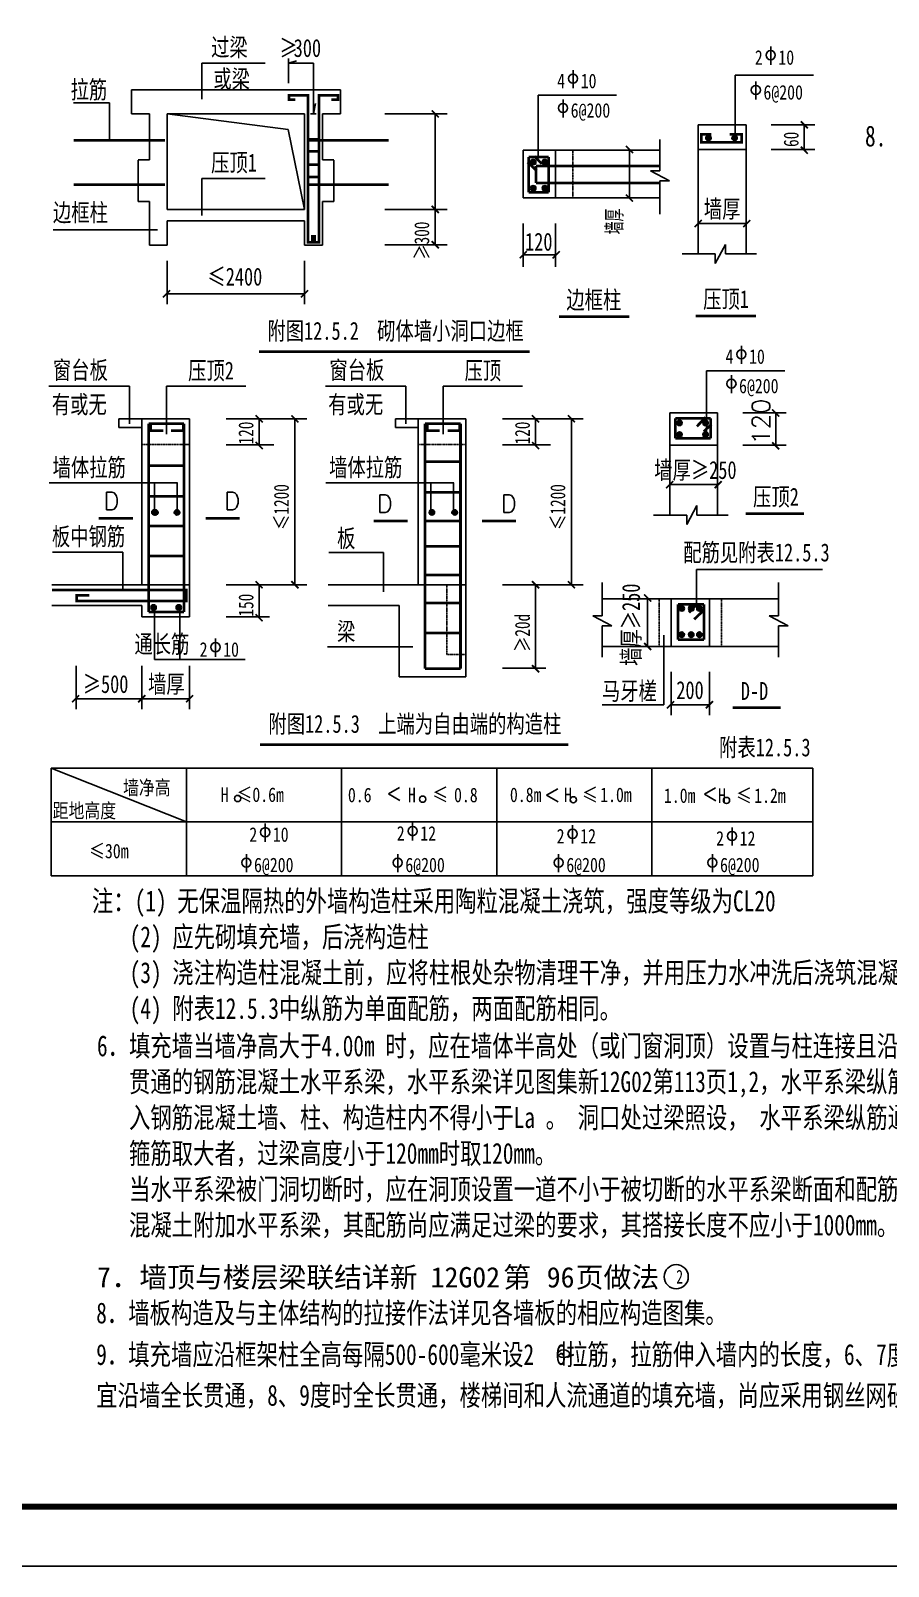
# Model space of a CAD drawing. Header units: millimetres. Extents: x 539196 to 807275, y 431843 to 1156631.
# Drawn here: x 572462 to 592781, y 1037831 to 1074202 of the extents above; entities that cross this region are included whole.
import ezdxf
from ezdxf.enums import TextEntityAlignment as Align

# ---------------------------------------------------------------- set-up
doc = ezdxf.new("R2010")
doc.units = ezdxf.units.MM
doc.header["$MEASUREMENT"] = 0
doc.linetypes.add('DASHED2', pattern=[0.375, 0.25, -0.125])
doc.layers.add('PUB_TITLE', color=4, linetype='Continuous')
doc.styles.add('-宋体', font='', dxfattribs={"width": 0.8})
doc.styles.add('_TCH_DIM', font='SIMPLEX', dxfattribs={"bigfont": 'GBCBIG'})
doc.styles.add('宋体', font='')
doc.styles.get('-宋体').set_extended_font_data('SimSun')
doc.styles.get('宋体').set_extended_font_data('宋体')

msp = doc.modelspace()

# ---------------------------------------------------------------- hatches: boundary and pattern name
h = msp.add_hatch()
h.set_pattern_fill('ANSI31', color=256, scale=113.142829, angle=90, style=0)
h.set_pattern_definition([(135, (605996.145, 632912.983), (-10.00050766, -10.00050766), [])])
edge = h.paths.add_edge_path()
edge.add_arc((588519.9, 1071660.5), 64.4, 0, 360)
h = msp.add_hatch()
h.set_pattern_fill('ANSI31', color=256, scale=113.142829, angle=90, style=0)
h.set_pattern_definition([(135, (606615.15, 632912.983), (-10.00050766, -10.00050766), [])])
edge = h.paths.add_edge_path()
edge.add_arc((589138.9, 1071660.5), 64.4, 0, 360)
h = msp.add_hatch()
h.set_pattern_fill('ANSI31', color=256, scale=113.142829, angle=180, style=0)
h.set_pattern_definition([(225, (1023116.088, 1088566.678), (10.00050766, -10.00050766), [])])
edge = h.paths.add_edge_path()
edge.add_arc((584368.6, 1071090.4), 64.4, 0, 360)
h = msp.add_hatch()
h.set_pattern_fill('ANSI31', color=256, scale=113.142829, angle=180, style=0)
h.set_pattern_definition([(225, (1023392.562, 1088566.678), (10.00050766, -10.00050766), [])])
edge = h.paths.add_edge_path()
edge.add_arc((584645.1, 1071090.4), 64.4, 0, 360)
h = msp.add_hatch()
h.set_pattern_fill('ANSI31', color=256, scale=113.142829, angle=180, style=0)
h.set_pattern_definition([(225, (1023116.088, 1087947.673), (10.00050766, -10.00050766), [])])
edge = h.paths.add_edge_path()
edge.add_arc((584368.6, 1070471.4), 64.4, 0, 360)
h = msp.add_hatch()
h.set_pattern_fill('ANSI31', color=256, scale=113.142829, angle=180, style=0)
h.set_pattern_definition([(225, (1023392.562, 1087947.673), (10.00050766, -10.00050766), [])])
edge = h.paths.add_edge_path()
edge.add_arc((584645.1, 1070471.4), 64.4, 0, 360)
h = msp.add_hatch()
h.set_pattern_fill('ANSI31', color=256, scale=113.142829, angle=90, style=0)
h.set_pattern_definition([(135, (605308.606, 626164.596), (-10.00050766, -10.00050766), [])])
edge = h.paths.add_edge_path()
edge.add_arc((587832.4, 1064912.1), 64.4, 0, 360)
h = msp.add_hatch()
h.set_pattern_fill('ANSI31', color=256, scale=113.142829, angle=90, style=0)
h.set_pattern_definition([(135, (605927.611, 626164.596), (-10.00050766, -10.00050766), [])])
edge = h.paths.add_edge_path()
edge.add_arc((588451.4, 1064912.1), 64.4, 0, 360)
h = msp.add_hatch()
h.set_pattern_fill('ANSI31', color=256, scale=113.142829, angle=90, style=0)
h.set_pattern_definition([(135, (605308.606, 625888.123), (-10.00050766, -10.00050766), [])])
edge = h.paths.add_edge_path()
edge.add_arc((587832.4, 1064635.6), 64.4, 0, 360)
h = msp.add_hatch()
h.set_pattern_fill('ANSI31', color=256, scale=113.142829, angle=90, style=0)
h.set_pattern_definition([(135, (605927.611, 625888.123), (-10.00050766, -10.00050766), [])])
edge = h.paths.add_edge_path()
edge.add_arc((588451.4, 1064635.6), 64.4, 0, 360)
h = msp.add_hatch()
h.set_pattern_fill('ANSI31', color=256, scale=113.142829, style=0)
h.set_pattern_definition([(45, (136646.309, 1045317.213), (-10.00050766, 10.00050766), [])])
edge = h.paths.add_edge_path()
edge.add_arc((575393.8, 1062793.5), 64.4, 0, 360)
h = msp.add_hatch()
h.set_pattern_fill('ANSI31', color=256, scale=113.142829, style=0)
h.set_pattern_definition([(45, (136668.966, 1045317.213), (-10.00050766, 10.00050766), [])])
edge = h.paths.add_edge_path()
edge.add_arc((575416.4, 1062793.5), 64.4, 0, 360)
h = msp.add_hatch()
h.set_pattern_fill('ANSI31', color=256, scale=113.142829, style=0)
h.set_pattern_definition([(45, (137180.748, 1045317.213), (-10.00050766, 10.00050766), [])])
edge = h.paths.add_edge_path()
edge.add_arc((575928.2, 1062793.5), 64.4, 0, 360)
h = msp.add_hatch()
h.set_pattern_fill('ANSI31', color=256, scale=113.142829, style=0)
h.set_pattern_definition([(45, (143218.796, 1045317.213), (-10.00050766, 10.00050766), [])])
edge = h.paths.add_edge_path()
edge.add_arc((581966.3, 1062793.5), 64.4, 0, 360)
h = msp.add_hatch()
h.set_pattern_fill('ANSI31', color=256, scale=113.142829, style=0)
h.set_pattern_definition([(45, (143759.466, 1045317.213), (-10.00050766, 10.00050766), [])])
edge = h.paths.add_edge_path()
edge.add_arc((582506.9, 1062793.5), 64.4, 0, 360)
h = msp.add_hatch()
h.set_pattern_fill('ANSI31', color=256, scale=113.142829, style=0)
h.set_pattern_definition([(45, (136625.633, 1043064.787), (-10.00050766, 10.00050766), [])])
edge = h.paths.add_edge_path()
edge.add_arc((575373.1, 1060541), 64.4, 0, 360)
h = msp.add_hatch()
h.set_pattern_fill('ANSI31', color=256, scale=113.142829, style=0)
h.set_pattern_definition([(45, (137224.08, 1043064.787), (-10.00050766, 10.00050766), [])])
edge = h.paths.add_edge_path()
edge.add_arc((575971.5, 1060541), 64.4, 0, 360)
h = msp.add_hatch()
h.set_pattern_fill('ANSI31', color=256, scale=113.142829, style=0)
h.set_pattern_definition([(45, (149139.228, 1043041.085), (-10.00050766, 10.00050766), [])])
edge = h.paths.add_edge_path()
edge.add_arc((587886.7, 1060517.3), 64.4, 0, 360)
h = msp.add_hatch()
h.set_pattern_fill('ANSI31', color=256, scale=113.142829, style=0)
h.set_pattern_definition([(45, (149363.081, 1043041.085), (-10.00050766, 10.00050766), [])])
edge = h.paths.add_edge_path()
edge.add_arc((588110.5, 1060517.3), 64.4, 0, 360)
h = msp.add_hatch()
h.set_pattern_fill('ANSI31', color=256, scale=113.142829, style=0)
h.set_pattern_definition([(45, (149557.777, 1043041.085), (-10.00050766, 10.00050766), [])])
edge = h.paths.add_edge_path()
edge.add_arc((588305.2, 1060517.3), 64.4, 0, 360)
h = msp.add_hatch()
h.set_pattern_fill('ANSI31', color=256, scale=113.142829, style=0)
h.set_pattern_definition([(45, (149139.228, 1042422.08), (-10.00050766, 10.00050766), [])])
edge = h.paths.add_edge_path()
edge.add_arc((587886.7, 1059898.3), 64.4, 0, 360)
h = msp.add_hatch()
h.set_pattern_fill('ANSI31', color=256, scale=113.142829, style=0)
h.set_pattern_definition([(45, (149363.081, 1042422.08), (-10.00050766, 10.00050766), [])])
edge = h.paths.add_edge_path()
edge.add_arc((588110.5, 1059898.3), 64.4, 0, 360)
h = msp.add_hatch()
h.set_pattern_fill('ANSI31', color=256, scale=113.142829, style=0)
h.set_pattern_definition([(45, (149557.777, 1042422.08), (-10.00050766, 10.00050766), [])])
edge = h.paths.add_edge_path()
edge.add_arc((588305.2, 1059898.3), 64.4, 0, 360)

# ---------------------------------------------------------------- linework, layer by layer
for p, q in [((589994.9, 1073826.8), (589994.9, 1073396.8)), ((576517.2, 1073436), (578013.5, 1073436)), ((576517.2, 1072584.6), (576517.2, 1073436)), ((579161.7, 1073434.6), (578553.8, 1073434.6)), ((578568.3, 1072962.3), (578568.3, 1073543.1)), ((578568.3, 1073434.6), (578756.4, 1073485.3)), ((579161.7, 1072224.4), (579161.7, 1073434.6)), ((585311.9, 1073270.2), (585311.9, 1072840.3)), ((589153.8, 1073150.8), (591009.4, 1073150.8)), ((589153.8, 1071718.2), (589153.8, 1073150.8)), ((589641.9, 1073001.2), (589641.9, 1072571.2)), ((574848.8, 1072798.3), (579799.5, 1072798.3)), ((574848.8, 1072798.3), (574848.8, 1072232.6)), ((579799.5, 1072798.3), (579799.5, 1072232.6)), ((584487.9, 1072675.4), (586343.5, 1072675.4)), ((584487.9, 1071188.6), (584487.9, 1072675.4)), ((574325.9, 1072496.9), (573473.3, 1072496.9)), ((574325.9, 1071600.9), (574325.9, 1072496.9)), ((574848.8, 1072232.6), (575273, 1072232.6)), ((575273, 1072232.6), (575273, 1071143.4)), ((575697.3, 1072232.6), (578564.9, 1071860)), ((575697.3, 1072232.6), (578950.9, 1072232.6)), ((575697.3, 1072232.6), (575697.3, 1069969.7)), ((578950.9, 1072232.6), (578950.9, 1069969.7)), ((579089.3, 1072231.6), (579226.8, 1072231.6)), ((579161.7, 1072231.6), (579212.4, 1072477.6)), ((579375.2, 1072232.6), (579799.5, 1072232.6)), ((579375.2, 1072232.6), (579375.2, 1071143.4)), ((582326, 1072232.6), (580851.8, 1072232.6)), ((582046.9, 1072232.6), (582046.9, 1069132.7)), ((585075.4, 1072573.6), (585075.4, 1072143.7)), ((578564.9, 1071860), (578950.9, 1069969.7)), ((588278.9, 1071973.3), (588278.9, 1068914.9)), ((589410.3, 1071973.3), (588278.9, 1071973.3)), ((589410.3, 1071973.3), (589410.3, 1068914.9)), ((591037.2, 1071973.3), (590008.1, 1071973.3)), ((590790.3, 1071973.3), (590790.3, 1071372.8)), ((587369.1, 1070885), (587369.1, 1071623.1)), ((575004.8, 1071143.4), (575273, 1071143.4)), ((575004.8, 1070153.4), (575004.8, 1071133.4)), ((579643.4, 1071143.4), (579375.2, 1071143.4)), ((579643.4, 1070153.4), (579643.4, 1071133.4)), ((584131.4, 1071372), (587369.1, 1071372)), ((584131.4, 1071372), (584131.4, 1070240.6)), ((584894.2, 1071372), (584894.2, 1070240.6)), ((586648.3, 1071387.9), (586648.3, 1070239.6)), ((589410.3, 1071389.7), (588278.9, 1071389.7)), ((591037.2, 1071389.7), (590008.1, 1071389.7)), ((587143.9, 1070885), (587369.1, 1070885)), ((587594.2, 1070642.7), (587143.9, 1070885)), ((576517.2, 1070704.7), (578013.5, 1070704.7)), ((576517.2, 1069826.5), (576517.2, 1070704.7)), ((587369.1, 1070642.7), (587594.2, 1070642.7)), ((587369.1, 1069856.4), (587369.1, 1070642.7)), ((575004.8, 1070153.4), (575273, 1070153.4)), ((575273, 1070153.4), (575273, 1069121.2)), ((579375.2, 1070153.4), (579375.2, 1069121.2)), ((579643.4, 1070153.4), (579375.2, 1070153.4)), ((584131.4, 1070240.6), (587369.1, 1070240.6)), ((575697.3, 1069969.7), (578950.9, 1069969.7)), ((575697.3, 1069695.3), (575697.3, 1069121.2)), ((575697.3, 1069695.3), (578950.9, 1069695.3)), ((578950.9, 1069695.3), (578950.9, 1069121.2)), ((582326, 1069969.7), (580851.8, 1069969.7)), ((575465.8, 1069489), (572993.1, 1069489)), ((584131.4, 1069637.3), (584131.4, 1068608.2)), ((584894.2, 1069637.3), (584894.2, 1068608.2)), ((589426.2, 1069635.7), (588277.9, 1069635.7)), ((575273, 1069121.2), (575697.3, 1069121.2)), ((578950.9, 1069121.2), (579375.2, 1069121.2)), ((582326, 1069132.7), (580851.8, 1069132.7)), ((588681, 1068689.7), (588923.3, 1069140)), ((588923.3, 1069140), (588923.3, 1068914.9)), ((575697.3, 1067722.7), (575697.3, 1068751.8)), ((578950.9, 1067722.7), (578950.9, 1068751.8)), ((584131.4, 1068896.1), (584911.2, 1068896.1)), ((587894.7, 1068914.9), (588681, 1068914.9)), ((588681, 1068914.9), (588681, 1068689.7)), ((588923.3, 1068914.9), (589661.4, 1068914.9)), ((578950.9, 1067969.5), (575680.4, 1067969.5)), ((589300.4, 1066742.3), (589300.4, 1066312.3)), ((588476.5, 1066147.5), (590332, 1066147.5)), ((588476.5, 1064660.7), (588476.5, 1066147.5)), ((589063.9, 1066045.7), (589063.9, 1065615.7)), ((574801.8, 1065783.7), (572895.1, 1065783.7)), ((574801.8, 1064888.5), (574801.8, 1065783.7)), ((575682.9, 1065783.7), (577560.7, 1065783.7)), ((575682.9, 1064643), (575682.9, 1065783.7)), ((581351.6, 1065783.7), (579444.9, 1065783.7)), ((581351.6, 1064888.5), (581351.6, 1065783.7)), ((582232.7, 1065783.7), (584110.5, 1065783.7)), ((582232.7, 1064643), (582232.7, 1065783.7)), ((575093.7, 1065009.4), (574552, 1065009.4)), ((574552, 1065009.4), (574552, 1064805.3)), ((575093.7, 1061079.3), (575093.7, 1065009.4)), ((575093.7, 1065009.4), (576225.2, 1065009.4)), ((576225.2, 1060316.4), (576225.2, 1065009.4)), ((579001.8, 1065009.4), (577091.8, 1065009.4)), ((577874.1, 1065009.4), (577874.1, 1064376.4)), ((578722.6, 1065009.4), (578722.6, 1061079.3)), ((581101.8, 1065009.4), (581101.8, 1064805.3)), ((581643.6, 1065009.4), (581101.8, 1065009.4)), ((581643.6, 1061079.3), (581643.6, 1065009.4)), ((581643.6, 1065009.4), (582775, 1065009.4)), ((582775, 1058898.7), (582775, 1065009.4)), ((585551.6, 1065009.4), (583641.6, 1065009.4)), ((584423.9, 1065009.4), (584423.9, 1064376.4)), ((585272.5, 1065009.4), (585272.5, 1061079.3)), ((587601.5, 1065149.3), (587601.5, 1062729.4)), ((588733, 1065149.3), (587601.5, 1065149.3)), ((588733, 1065149.3), (588733, 1062729.4)), ((590359.8, 1065149.3), (589330.7, 1065149.3)), ((590113, 1065149.3), (590113, 1064369.5)), ((574552, 1064805.3), (575093.7, 1064805.3)), ((581101.8, 1064805.3), (581643.6, 1064805.3)), ((578225.7, 1064393.3), (577091.8, 1064393.3)), ((584775.6, 1064393.3), (583641.6, 1064393.3)), ((588733, 1064386.5), (587601.5, 1064386.5)), ((590359.8, 1064386.5), (589330.7, 1064386.5)), ((575936.8, 1063496.9), (572903.5, 1063496.9)), ((575394.4, 1062824), (575394.4, 1063496.9)), ((575928.9, 1062824), (575928.9, 1063496.9)), ((582486.6, 1063496.9), (579453.3, 1063496.9)), ((581944.2, 1062824), (581944.2, 1063496.9)), ((582478.7, 1062824), (582478.7, 1063496.9)), ((588748.9, 1063450.2), (587600.5, 1063450.2)), ((588003.6, 1062504.3), (588246, 1062954.5)), ((588246, 1062954.5), (588246, 1062729.4)), ((587217.3, 1062729.4), (588003.6, 1062729.4)), ((588003.6, 1062729.4), (588003.6, 1062504.3)), ((588246, 1062729.4), (588984, 1062729.4)), ((574642.4, 1061848.1), (572976.6, 1061848.1)), ((574642.4, 1060948.5), (574642.4, 1061848.1)), ((580819.3, 1061845.3), (579529.3, 1061845.3)), ((580819.3, 1060913.1), (580819.3, 1061845.3)), ((588238.1, 1061440.2), (591224.3, 1061440.2)), ((588238.1, 1060604.8), (588238.1, 1061440.2)), ((572963.2, 1061079.3), (576225.2, 1061079.3)), ((579001.8, 1061079.3), (577091.8, 1061079.3)), ((577874.1, 1061079.3), (577874.1, 1060299.5)), ((579513.1, 1061079.3), (582775, 1061079.3)), ((585551.6, 1061079.3), (583641.6, 1061079.3)), ((584423.9, 1061079.3), (584423.9, 1059089.5)), ((586004.6, 1061132.4), (586004.6, 1060346.1)), ((590182.1, 1061132.4), (590182.1, 1060346.1)), ((572963.2, 1060589.9), (575093.7, 1060589.9)), ((575093.7, 1060316.4), (575093.7, 1060589.9)), ((579513.1, 1060589.9), (581192.9, 1060589.9)), ((581192.9, 1058898.7), (581192.9, 1060589.9)), ((590182.1, 1060748.1), (586004.6, 1060748.1)), ((587079.5, 1060765.6), (587079.5, 1059617.3)), ((587637.6, 1059616.7), (587637.6, 1060748.1)), ((588542.5, 1059616.7), (588542.5, 1060748.1)), ((575093.7, 1060316.4), (576225.2, 1060316.4)), ((575392, 1060507.4), (575392, 1059309)), ((575998.7, 1060478.5), (575998.7, 1059309)), ((578120.9, 1060316.4), (577091.8, 1060316.4)), ((585779.5, 1060346.1), (586229.8, 1060103.7)), ((586004.6, 1060346.1), (585779.5, 1060346.1)), ((590182.1, 1060346.1), (589956.9, 1060346.1)), ((589956.9, 1060346.1), (590407.2, 1060103.7)), ((586229.8, 1060103.7), (586004.6, 1060103.7)), ((586004.6, 1060103.7), (586004.6, 1059365.7)), ((587459.7, 1059883.8), (587459.7, 1058237)), ((590407.2, 1060103.7), (590182.1, 1060103.7)), ((590182.1, 1060103.7), (590182.1, 1059365.7)), ((576841.5, 1059805.1), (576841.5, 1059375.2)), ((581517.9, 1059605.8), (579492.5, 1059605.8)), ((590182.1, 1059616.7), (586004.6, 1059616.7)), ((573541.3, 1058133.9), (573541.3, 1059162.9)), ((575093.7, 1058133.9), (575093.7, 1059162.9)), ((575392, 1059309), (577544.2, 1059309)), ((576225.2, 1058133.9), (576225.2, 1059162.9)), ((581192.9, 1058898.7), (582324.3, 1058898.7)), ((581643.6, 1058898.7), (582775, 1058898.7)), ((584670.7, 1059106.5), (583641.6, 1059106.5)), ((587637.6, 1057989.9), (587637.6, 1059019)), ((588542.5, 1057989.9), (588542.5, 1059019)), ((576225.2, 1058380.7), (573541.3, 1058380.7)), ((587459.7, 1058237), (585998.8, 1058237)), ((588542.5, 1058236.7), (587620.6, 1058236.7)), ((572948.6, 1056734.8), (590990.7, 1056734.8)), ((572948.6, 1056734.8), (572948.6, 1054189.1)), ((572948.6, 1056734.8), (576150.7, 1055462)), ((576150.7, 1056734.8), (576150.7, 1054189.1)), ((579827.8, 1056734.8), (579827.8, 1054189.1)), ((583505, 1056734.8), (583505, 1054189.1)), ((587182.1, 1056734.8), (587182.1, 1054189.1)), ((590990.7, 1056734.8), (590990.7, 1054189.1)), ((581201.1, 1056275.4), (580937.9, 1056124.5)), ((584947.7, 1056246.4), (584684.5, 1056095.5)), ((588686.5, 1056267), (588423.3, 1056116.1)), ((580937.9, 1056124.5), (581208.8, 1055969.8)), ((584684.5, 1056095.5), (584955.4, 1055940.8)), ((588423.3, 1056116.1), (588694.2, 1055961.4)), ((572948.6, 1055462), (590990.7, 1055462)), ((578018.3, 1055421.7), (578018.3, 1054991.7)), ((581511.6, 1055448.8), (581511.6, 1055018.9)), ((585300.2, 1055383.3), (585300.2, 1054953.4)), ((589077.9, 1055330.9), (589077.9, 1054901)), ((577572.3, 1054702.1), (577572.3, 1054272.2)), ((581157.3, 1054702.1), (581157.3, 1054272.2)), ((584970.4, 1054702.1), (584970.4, 1054272.2)), ((588613.2, 1054702.1), (588613.2, 1054272.2)), ((572948.6, 1054189.1), (590990.7, 1054189.1)), ((585094.2, 1043158.4), (585094.2, 1042585.9))]:
    msp.add_line(p, q)
at = {"linetype": 'DASHED2', "ltscale": 5}
for p, q in [((585304.1, 1071372), (585304.1, 1070240.6)), ((575093.7, 1064398.9), (576225.2, 1064398.9)), ((581643.6, 1064398.9), (582775, 1064398.9)), ((582324.3, 1059427), (582324.3, 1061079.3)), ((587354.7, 1059616.7), (587354.7, 1060748.1)), ((588825.3, 1059616.7), (588825.3, 1060748.1)), ((582324.3, 1059427), (582775, 1059427))]:
    msp.add_line(p, q, dxfattribs=at)
for points, const_width in [([(579132.8, 1069366.9), (579132.8, 1069193.3), (579031.4, 1069193.3), (579031.4, 1072672.9), (578582.7, 1072672.9), (578582.7, 1072571.7), (578734.7, 1072571.7)], 63.6), ([(579190.7, 1069366.9), (579190.7, 1069193.3), (579292, 1069193.3), (579292, 1072672.9), (579740.7, 1072672.9), (579740.7, 1072571.7), (579588.7, 1072571.7)], 63.6), ([(579017, 1071631.2), (579292, 1071631.2)], 63.6), ([(588408.9, 1071560.5), (588349.2, 1071560.5), (588349.2, 1071751.1), (588589.2, 1071751.1)], 63.6), ([(588408.9, 1071560.5), (589250, 1071560.5)], 63.6), ([(589250, 1071560.5), (589305.7, 1071560.5), (589305.7, 1071751.1), (589025.7, 1071751.1)], 63.6), ([(579017, 1071341.8), (579292, 1071341.8)], 63.6), ([(584733.9, 1071211.7), (584261.3, 1071211.7)], 63.6), ([(584261.3, 1070370.6), (584261.3, 1071211.7)], 63.6), ([(584398.8, 1071230.1), (584570.9, 1071048)], 63.6), ([(584733.9, 1070370.6), (584733.9, 1071211.7)], 63.6), ([(579017, 1071030.8), (579292, 1071030.8)], 63.6), ([(579017, 1070734.2), (579292, 1070734.2)], 63.6), ([(584236.8, 1071088.5), (584449.4, 1070886.1)], 63.6), ([(584733.9, 1070370.6), (584261.3, 1070370.6)], 63.6), ([(584047.3, 1068812.1), (584215.5, 1068980.2)], 40.7), ([(584827.1, 1068812.1), (584995.3, 1068980.2)], 40.7), ([(584977.9, 1067429.8), (586647.3, 1067429.8)], 63.6), ([(588219.4, 1067448.5), (589649.3, 1067448.5)], 63.6), ([(577871.1, 1066603.9), (584287.6, 1066603.9)], 63.6), ([(587731.5, 1064546.8), (587731.5, 1065019.4)], 63.6), ([(587731.5, 1065019.4), (588572.6, 1065019.4)], 63.6), ([(588449.4, 1065043.9), (588247, 1064831.3)], 63.6), ([(588572.6, 1064546.8), (588572.6, 1065019.4)], 63.6), ([(575254.1, 1064893.3), (575254.1, 1060432)], 63.6), ([(575254.1, 1064893.3), (576095.2, 1064893.3)], 63.6), ([(575305.5, 1064893.3), (575305.5, 1064726.2), (575600.7, 1064726.2)], 63.6), ([(576079.4, 1064893.3), (576079.4, 1064726.2), (575789.8, 1064726.2)], 63.6), ([(576095.2, 1064893.3), (576095.2, 1060432)], 63.6), ([(581803.9, 1064893.3), (581803.9, 1059089.2)], 63.6), ([(581803.9, 1064893.3), (582645.1, 1064893.3)], 63.6), ([(581855.3, 1064893.3), (581855.3, 1064726.2), (582150.5, 1064726.2)], 63.6), ([(582629.2, 1064893.3), (582629.2, 1064726.2), (582339.6, 1064726.2)], 63.6), ([(582645.1, 1064893.3), (582645.1, 1059089.2)], 63.6), ([(587731.5, 1064546.8), (588572.6, 1064546.8)], 63.6), ([(588591.1, 1064881.9), (588408.9, 1064709.8)], 63.6), ([(575254.1, 1063898.1), (576095.2, 1063898.1)], 63.6), ([(581803.9, 1063991.3), (582645.1, 1063991.3)], 63.6), ([(575254.1, 1063172.1), (576095.2, 1063172.1)], 63.6), ([(581803.9, 1063265.3), (582645.1, 1063265.3)], 63.6), ([(589401.5, 1062765.9), (590782.3, 1062765.9)], 63.6), ([(574075.8, 1062655), (574884, 1062655)], 63.6), ([(575254.1, 1062468.4), (576095.2, 1062468.4)], 63.6), ([(576603.7, 1062655), (577411.9, 1062655)], 63.6), ([(580588.5, 1062591.6), (581396.7, 1062591.6)], 63.6), ([(581803.9, 1062592.7), (582645.1, 1062592.7)], 63.6), ([(583153.5, 1062591.6), (583961.7, 1062591.6)], 63.6), ([(575254.1, 1061758), (576095.2, 1061758)], 63.6), ([(581803.9, 1061991.1), (582645.1, 1061991.1)], 63.6), ([(581803.9, 1061307.5), (582645.1, 1061307.5)], 63.6), ([(572968.9, 1060952.6), (576146.6, 1060952.6), (576146.6, 1060692.7), (573531.9, 1060692.7)], 63.6), ([(573553.9, 1060664.4), (573553.9, 1060831.5), (573849.1, 1060831.5)], 63.6), ([(581803.9, 1060650.7), (582645.1, 1060650.7)], 63.6), ([(587797.9, 1060618.2), (588412.6, 1060618.2)], 63.6), ([(587797.9, 1060618.2), (587797.9, 1059777.1)], 63.6), ([(588232.4, 1060604.8), (588060.4, 1060422.6)], 63.6), ([(588412.6, 1060618.2), (588412.6, 1059777.1)], 63.6), ([(575254.1, 1060432), (576095.2, 1060432)], 63.6), ([(588394.4, 1060463.1), (588181.8, 1060260.7)], 63.6), ([(581803.9, 1059940.4), (582645.1, 1059940.4)], 63.6), ([(587797.9, 1059777.1), (588412.6, 1059777.1)], 63.6), ([(581803.9, 1059089.2), (582645.1, 1059089.2)], 63.6), ([(573608.4, 1058464.7), (573440.2, 1058296.7)], 40.7), ([(575177.8, 1058464.7), (575009.6, 1058296.7)], 40.7), ([(589091.7, 1058165.8), (590227, 1058165.8)], 63.6), ([(577894.3, 1057294.2), (585198.4, 1057294.2)], 63.6)]:
    msp.add_lwpolyline(points, dxfattribs=dict(const_width=const_width))
at = {"lineweight": -2, "const_width": 40.7}
for points in [[(581962.9, 1072316.7), (582130.9, 1072148.5)], [(590706.3, 1072057.4), (590874.4, 1071889.2)], [(586564.3, 1071472), (586732.3, 1071303.8)], [(590706.3, 1071456.9), (590874.4, 1071288.7)], [(581962.9, 1070053.8), (582130.9, 1069885.7)], [(586564.3, 1070323.6), (586732.3, 1070155.5)], [(588361.9, 1069719.7), (588193.8, 1069551.6)], [(589510.3, 1069719.7), (589342.1, 1069551.6)], [(581962.9, 1069216.8), (582130.9, 1069048.6)], [(575764.5, 1068053.6), (575596.3, 1067885.5)], [(579035, 1068053.6), (578866.8, 1067885.5)], [(577790, 1065093.5), (577958.1, 1064925.3)], [(578638.6, 1065093.5), (578806.7, 1064925.3)], [(584339.9, 1065093.5), (584507.9, 1064925.3)], [(585188.4, 1065093.5), (585356.5, 1064925.3)], [(590028.9, 1065233.4), (590197, 1065065.2)], [(577790, 1064460.5), (577958.1, 1064292.3)], [(584339.9, 1064460.5), (584507.9, 1064292.3)], [(590028.9, 1064453.6), (590197, 1064285.4)], [(587684.6, 1063534.2), (587516.4, 1063366.2)], [(588832.9, 1063534.2), (588664.8, 1063366.2)], [(577790, 1061163.4), (577958.1, 1060995.2)], [(578638.6, 1061163.4), (578806.7, 1060995.2)], [(584339.9, 1061163.4), (584507.9, 1060995.2)], [(585188.4, 1061163.4), (585356.5, 1060995.2)], [(586995.5, 1060849.7), (587163.5, 1060681.5)], [(577790, 1060383.6), (577958.1, 1060215.4)], [(586995.5, 1059701.3), (587163.5, 1059533.2)], [(584339.9, 1059173.6), (584507.9, 1059005.4)], [(576309.2, 1058464.7), (576141.1, 1058296.7)], [(587704.7, 1058320.8), (587536.5, 1058152.7)], [(588626.6, 1058320.8), (588458.4, 1058152.7)]]:
    msp.add_lwpolyline(points, dxfattribs=at)
at = {"linetype": 'DASHED2', "ltscale": 5, "const_width": 63.6}
for points in [[(573476.8, 1071609.4), (575641.5, 1071609.4)], [(579031.4, 1071609.4), (580939.7, 1071609.4)], [(584436.1, 1070995.4), (587369.1, 1070995.4)], [(584436.1, 1070995.4), (584436.1, 1070598.6)], [(573476.8, 1070553.2), (575641.5, 1070553.2)], [(579031.4, 1070553.2), (580939.7, 1070553.2)], [(584436.1, 1070598.6), (587369.1, 1070598.6)]]:
    msp.add_lwpolyline(points, dxfattribs=at)
for centre, radius in [((589994.9, 1073623.1), 108.6), ((585311.9, 1073066.6), 108.6), ((589641.9, 1072797.5), 108.6), ((585075.4, 1072370), 108.6), ((588519.9, 1071660.5), 64.4), ((589138.9, 1071660.5), 64.4), ((584368.6, 1071090.4), 64.4), ((584645.1, 1071090.4), 64.4), ((584368.6, 1070471.4), 64.4), ((584645.1, 1070471.4), 64.4), ((589300.4, 1066538.6), 108.6), ((589063.9, 1065842), 108.6), ((587832.4, 1064912.1), 64.4), ((588451.4, 1064912.1), 64.4), ((587832.4, 1064635.6), 64.4), ((588451.4, 1064635.6), 64.4), ((575393.8, 1062793.5), 64.4), ((575416.4, 1062793.5), 64.4), ((575928.2, 1062793.5), 64.4), ((581966.3, 1062793.5), 64.4), ((582506.9, 1062793.5), 64.4), ((575373.1, 1060541), 64.4), ((575971.5, 1060541), 64.4), ((587886.7, 1060517.3), 64.4), ((588110.5, 1060517.3), 64.4), ((588305.2, 1060517.3), 64.4), ((587886.7, 1059898.3), 64.4), ((588110.5, 1059898.3), 64.4), ((588305.2, 1059898.3), 64.4), ((576841.5, 1059601.4), 108.6), ((577367.5, 1056016.7), 73.6), ((581746.3, 1056000.7), 73.6), ((585316.4, 1055986.5), 73.6), ((588947.8, 1055970.9), 73.6), ((578018.3, 1055218), 108.6), ((581511.6, 1055245.1), 108.6), ((585300.2, 1055179.7), 108.6), ((589077.9, 1055127.3), 108.6), ((577572.3, 1054498.5), 108.6), ((581157.3, 1054498.5), 108.6), ((584970.4, 1054498.5), 108.6), ((588613.2, 1054498.5), 108.6), ((587756.2, 1044690.3), 286.4)]:
    msp.add_circle(centre, radius)
for centre, start, end in [((588553.8, 1071703.1), 90, 270), ((588553.8, 1071663.8), 90, 270), ((588553.8, 1071626.9), 90, 270), ((588553.8, 1071703.1), 270, 90), ((588553.8, 1071663.8), 270, 90), ((588553.8, 1071626.9), 270, 90), ((589172.9, 1071703.1), 90, 270), ((589172.9, 1071663.8), 90, 270), ((589172.9, 1071626.9), 90, 270), ((589172.9, 1071703.1), 270, 90), ((589172.9, 1071663.8), 270, 90), ((589172.9, 1071626.9), 270, 90), ((584325.9, 1071124.4), 0, 180), ((584325.9, 1071124.4), 180, 0), ((584365.3, 1071124.4), 0, 180), ((584365.3, 1071124.4), 180, 0), ((584402.1, 1071124.4), 0, 180), ((584402.1, 1071124.4), 180, 0), ((584602.4, 1071124.4), 0, 180), ((584602.4, 1071124.4), 180, 0), ((584641.7, 1071124.4), 0, 180), ((584641.7, 1071124.4), 180, 0), ((584678.6, 1071124.4), 0, 180), ((584678.6, 1071124.4), 180, 0), ((584325.9, 1070505.4), 0, 180), ((584325.9, 1070505.4), 180, 0), ((584365.3, 1070505.4), 0, 180), ((584365.3, 1070505.4), 180, 0), ((584402.1, 1070505.4), 0, 180), ((584402.1, 1070505.4), 180, 0), ((584602.4, 1070505.4), 0, 180), ((584602.4, 1070505.4), 180, 0), ((584641.7, 1070505.4), 0, 180), ((584641.7, 1070505.4), 180, 0), ((584678.6, 1070505.4), 0, 180), ((584678.6, 1070505.4), 180, 0), ((587866.3, 1064954.7), 90, 270), ((587866.3, 1064954.7), 270, 90), ((588485.3, 1064954.7), 90, 270), ((588485.3, 1064954.7), 270, 90), ((587866.3, 1064915.4), 90, 270), ((587866.3, 1064878.5), 90, 270), ((587866.3, 1064678.3), 90, 270), ((587866.3, 1064639), 90, 270), ((587866.3, 1064602.1), 90, 270), ((587866.3, 1064915.4), 270, 90), ((587866.3, 1064878.5), 270, 90), ((587866.3, 1064678.3), 270, 90), ((587866.3, 1064639), 270, 90), ((587866.3, 1064602.1), 270, 90), ((588485.3, 1064915.4), 90, 270), ((588485.3, 1064878.5), 90, 270), ((588485.3, 1064678.3), 90, 270), ((588485.3, 1064639), 90, 270), ((588485.3, 1064602.1), 90, 270), ((588485.3, 1064915.4), 270, 90), ((588485.3, 1064878.5), 270, 90), ((588485.3, 1064678.3), 270, 90), ((588485.3, 1064639), 270, 90), ((588485.3, 1064602.1), 270, 90), ((575360.3, 1062759.5), 0, 180), ((575360.3, 1062759.5), 180, 0), ((575382.9, 1062759.5), 0, 180), ((575382.9, 1062759.5), 180, 0), ((575397.1, 1062759.5), 0, 180), ((575397.1, 1062759.5), 180, 0), ((575419.8, 1062759.5), 0, 180), ((575419.8, 1062759.5), 180, 0), ((575436.5, 1062759.5), 0, 180), ((575436.5, 1062759.5), 180, 0), ((575459.1, 1062759.5), 0, 180), ((575459.1, 1062759.5), 180, 0), ((575894.7, 1062759.5), 0, 180), ((575894.7, 1062759.5), 180, 0), ((575931.6, 1062759.5), 0, 180), ((575931.6, 1062759.5), 180, 0), ((575970.9, 1062759.5), 0, 180), ((575970.9, 1062759.5), 180, 0), ((581932.7, 1062759.5), 0, 180), ((581932.7, 1062759.5), 180, 0), ((581969.6, 1062759.5), 0, 180), ((581969.6, 1062759.5), 180, 0), ((582008.9, 1062759.5), 0, 180), ((582008.9, 1062759.5), 180, 0), ((582473.4, 1062759.5), 0, 180), ((582473.4, 1062759.5), 180, 0), ((582510.3, 1062759.5), 0, 180), ((582510.3, 1062759.5), 180, 0), ((582549.6, 1062759.5), 0, 180), ((582549.6, 1062759.5), 180, 0), ((575339.6, 1060507.1), 0, 180), ((575339.6, 1060507.1), 180, 0), ((575376.5, 1060507.1), 0, 180), ((575376.5, 1060507.1), 180, 0), ((575415.8, 1060507.1), 0, 180), ((575415.8, 1060507.1), 180, 0), ((575938, 1060507.1), 0, 180), ((575938, 1060507.1), 180, 0), ((575974.9, 1060507.1), 0, 180), ((575974.9, 1060507.1), 180, 0), ((576014.2, 1060507.1), 0, 180), ((576014.2, 1060507.1), 180, 0), ((587853.2, 1060483.4), 0, 180), ((587853.2, 1060483.4), 180, 0), ((587890.1, 1060483.4), 0, 180), ((587890.1, 1060483.4), 180, 0), ((587929.4, 1060483.4), 0, 180), ((587929.4, 1060483.4), 180, 0), ((588077, 1060483.4), 0, 180), ((588077, 1060483.4), 180, 0), ((588113.9, 1060483.4), 0, 180), ((588113.9, 1060483.4), 180, 0), ((588153.2, 1060483.4), 0, 180), ((588153.2, 1060483.4), 180, 0), ((588271.7, 1060483.4), 0, 180), ((588271.7, 1060483.4), 180, 0), ((588308.6, 1060483.4), 0, 180), ((588308.6, 1060483.4), 180, 0), ((588347.9, 1060483.4), 0, 180), ((588347.9, 1060483.4), 180, 0), ((587853.2, 1059864.4), 0, 180), ((587853.2, 1059864.4), 180, 0), ((587890.1, 1059864.4), 0, 180), ((587890.1, 1059864.4), 180, 0), ((587929.4, 1059864.4), 0, 180), ((587929.4, 1059864.4), 180, 0), ((588077, 1059864.4), 0, 180), ((588077, 1059864.4), 180, 0), ((588113.9, 1059864.4), 0, 180), ((588113.9, 1059864.4), 180, 0), ((588153.2, 1059864.4), 0, 180), ((588153.2, 1059864.4), 180, 0), ((588271.7, 1059864.4), 0, 180), ((588271.7, 1059864.4), 180, 0), ((588308.6, 1059864.4), 0, 180), ((588308.6, 1059864.4), 180, 0), ((588347.9, 1059864.4), 0, 180), ((588347.9, 1059864.4), 180, 0)]:
    msp.add_arc(centre, 13.1, start, end)
msp.add_ellipse((585088.5, 1042866), major_axis=(-140.2, 0), ratio=0.6521704)
at = {"layer": 'PUB_TITLE'}
msp.add_lwpolyline([(543235.4, 1037831.5), (627244, 1037831.5), (627244, 1097231.5), (543235.4, 1097231.5)], close=True, dxfattribs=at)
at = {"layer": 'PUB_TITLE', "const_width": 141.4}
msp.add_lwpolyline([(546771.1, 1039245.7), (625829.7, 1039245.7), (625829.7, 1095817.2), (546771.1, 1095817.2)], close=True, dxfattribs=at)

# ---------------------------------------------------------------- texts
at = {"style": '-宋体'}
for s, height, width, p in [('过梁', 424.29, 0.75, (576736.3, 1073597.9)), ('过梁', 424.29, 0.75, (576736.3, 1073597.9)), ('≥', 424.3, 0.75, (578352.9, 1073580.9)), ('≥', 424.3, 0.75, (578352.9, 1073580.9)), ('300', 424.29, 0.75, (578692.4, 1073580.9)), ('300', 424.29, 0.75, (578692.4, 1073580.9)), ('2', 343.7, 0.8, (589618.3, 1073396.8)), ('10', 343.73, 0.8, (590175.9, 1073396.8)), ('或梁', 424.29, 0.75, (576789.1, 1072847.1)), ('拉筋', 424.29, 0.75, (573406.7, 1072594.9)), ('4', 343.7, 0.8, (584935.3, 1072840.3)), ('10', 343.73, 0.8, (585492.9, 1072840.3)), ('6@200', 343.73, 0.8, (589823, 1072571.2)), ('6@200', 343.73, 0.8, (585256.4, 1072143.7)), ('8.  钢构件须刷防火涂料，防火等级详建筑施工图说明。钢结构耐火材料必须有消防部门认可的', 495, 0.75, (592228.9, 1071460.5)), ('压顶1', 424.29, 0.75, (576736.3, 1070866.6)), ('边框柱', 424.29, 0.75, (572988.9, 1069683.3)), ('墙厚', 424.29, 0.75, (588410.9, 1069771.4)), ('120', 424.29, 0.75, (584175, 1068992.9)), ('≤2400', 424.29, 0.75, (576650, 1068165.5)), ('边框柱', 424.29, 0.75, (585152.5, 1067615.8)), ('压顶1', 424.29, 0.75, (588394, 1067634.5)), ('附图12.5.2  砌体墙小洞口边框', 424.286, 0.75, (578070.5, 1066882)), ('窗台板', 424.29, 0.75, (572988.9, 1065952.9)), ('压顶2', 424.29, 0.75, (576191.4, 1065941.4)), ('窗台板', 424.29, 0.75, (579538.7, 1065952.9)), ('压顶', 424.29, 0.75, (582741.2, 1065941.4)), ('4', 343.7, 0.8, (588923.8, 1066312.3)), ('10', 343.73, 0.8, (589481.4, 1066312.3)), ('6@200', 343.73, 0.8, (589244.9, 1065615.7)), ('有或无', 424.29, 0.75, (572961.9, 1065138.6)), ('有或无', 424.29, 0.75, (579511.7, 1065138.6)), ('墙体拉筋', 424.29, 0.75, (572981.2, 1063647)), ('墙体拉筋', 424.29, 0.75, (579531, 1063647)), ('墙厚≥250', 424.29, 0.75, (587235.3, 1063585.9)), ('压顶2', 424.29, 0.75, (589576.1, 1062951.8)), ('板中钢筋', 424.29, 0.75, (572964.7, 1062012.6)), ('板', 424.3, 0.75, (579721.5, 1061968.3)), ('配筋见附表12.5.3', 424.286, 0.75, (587922.7, 1061633.2)), ('梁', 424.3, 0.75, (579721.5, 1059762.2)), ('通长筋', 424.29, 0.75, (574918.7, 1059462.6)), ('2', 343.7, 0.8, (576464.9, 1059375.2)), ('10', 343.73, 0.8, (577022.5, 1059375.2)), ('≥500', 424.29, 0.75, (573694.4, 1058516.5)), ('墙厚', 424.29, 0.75, (575241.8, 1058516.5)), ('马牙槎', 424.29, 0.75, (585996.4, 1058351.2)), ('200', 424.29, 0.75, (587757.7, 1058372.5)), ('D-D', 424.29, 0.75, (589285.8, 1058351.7)), ('附图12.5.3  上端为自由端的构造柱', 424.286, 0.75, (578093.7, 1057572.3)), ('附表12.5.3', 424.29, 0.75, (588771.5, 1057015.6)), ('墙净高', 343.73, 0.8, (574650.4, 1056102.2)), ('H ≤0.6m', 343.73, 0.8, (576964.9, 1055935.6)), ('0.6', 343.73, 0.8, (579977.3, 1055928.2)), ('H', 343.7, 0.8, (581399.7, 1055928.2)), ('≤', 343.7, 0.8, (581980.9, 1055937.8)), ('0.8', 343.73, 0.8, (582491.5, 1055928.2)), ('0.8m', 343.73, 0.8, (583815.6, 1055932.8)), ('H', 343.7, 0.8, (585098.8, 1055932.8)), ('≤', 343.7, 0.8, (585526.5, 1055932.8)), ('1.0m', 343.73, 0.8, (585954.3, 1055932.8)), ('1.0m', 343.73, 0.8, (587464.6, 1055914.1)), ('H', 343.7, 0.8, (588747.8, 1055914.1)), ('≤', 343.7, 0.8, (589175.6, 1055914.1)), ('1.2m', 343.73, 0.8, (589603.3, 1055914.1)), ('距地高度', 343.73, 0.8, (572984.1, 1055558)), ('2', 343.7, 0.8, (577641.7, 1054991.7)), ('10', 343.73, 0.8, (578199.3, 1054991.7)), ('2', 343.7, 0.8, (581135.1, 1055018.9)), ('12', 343.73, 0.8, (581692.7, 1055018.9)), ('2', 343.7, 0.8, (584923.6, 1054953.4)), ('12', 343.73, 0.8, (585481.2, 1054953.4)), ('2', 343.7, 0.8, (588701.3, 1054901)), ('12', 343.73, 0.8, (589258.9, 1054901)), ('≤30m', 343.73, 0.8, (573847.1, 1054600.8)), ('6@200', 343.73, 0.8, (577753.3, 1054272.2)), ('6@200', 343.73, 0.8, (581338.3, 1054272.2)), ('6@200', 343.73, 0.8, (585151.4, 1054272.2)), ('6@200', 343.73, 0.8, (588794.2, 1054272.2)), ('注：(1) 无保温隔热的外墙构造柱采用陶粒混凝土浇筑，强度等级为CL20', 495, 0.75, (573912.7, 1053342.9)), ('(2) 应先砌填充墙，后浇构造柱', 495, 0.75, (574806.4, 1052494.3)), ('(3) 浇注构造柱混凝土前，应将柱根处杂物清理干净，并用压力水冲洗后浇筑混凝土。', 495, 0.75, (574806.4, 1051645.8)), ('(4) 附表12.5.3中纵筋为单面配筋，两面配筋相同。', 495, 0.75, (574806.4, 1050797.2)), ('6．填充墙当墙净高大于4.00m 时，应在墙体半高处（或门窗洞顶）设置与柱连接且沿墙全长', 495, 0.75, (574032.7, 1049910.7)), ('   贯通的钢筋混凝土水平系梁，水平系梁详见图集新12G02第113页1,2，水平系梁纵筋锚', 495, 0.75, (574032.7, 1049062.2)), ('   入钢筋混凝土墙、柱、构造柱内不得小于La 。 洞口处过梁照设， 水平系梁纵筋通过， ', 495, 0.75, (574032.7, 1048213.6)), ('   箍筋取大者，过梁高度小于120mm时取120mm。', 495, 0.75, (574032.7, 1047365)), ('   当水平系梁被门洞切断时，应在洞顶设置一道不小于被切断的水平系梁断面和配筋的钢筋', 495, 0.75, (574032.7, 1046516.4)), ('   混凝土附加水平系梁，其配筋尚应满足过梁的要求，其搭接长度不应小于1000mm。', 495, 0.75, (574032.7, 1045667.9)), ('8．墙板构造及与主体结构的拉接作法详见各墙板的相应构造图集。', 495, 0.75, (574014.5, 1043584.9)), ('9．填充墙应沿框架柱全高每隔500-600毫米设2  6拉筋，拉筋伸入墙内的长度，6、7度时', 495, 0.75, (574014.5, 1042600.7)), ('宜沿墙全长贯通，8、9度时全长贯通，楼梯间和人流通道的填充墙，尚应采用钢丝网砂浆面层加强。', 495, 0.75, (574014.5, 1041634))]:
    msp.add_text(s, height=height, dxfattribs=dict(at, width=width)).set_placement(p)
at = {"style": '-宋体', "width": 0.75}
for s, height, p in [('60', 353.57, (590654.6, 1071449.2)), ('≥300', 353.57, (581903.8, 1068779.8)), ('120', 353.57, (577738.3, 1064403)), ('120', 353.57, (584288.1, 1064403)), ('≤1200', 353.57, (578577.2, 1062380.7)), ('≤1200', 353.57, (585127.1, 1062380.7)), ('墙厚≥250', 424.29, (586896.4, 1059157.6)), ('150', 353.57, (577738.3, 1060326.1)), ('≥20d', 353.57, (584288.1, 1059489))]:
    msp.add_text(s, height=height, rotation=90, dxfattribs=at).set_placement(p)
at = {"style": '_TCH_DIM'}
for s, p in [('墙厚', (586512.5, 1069379)), ('120', (589977.2, 1064396.1))]:
    msp.add_text(s, height=424.29, rotation=90, dxfattribs=at).set_placement(p)
for s, height, style, p in [('D', 424.3, '_TCH_DIM', (574183.8, 1062851)), ('D', 424.3, '_TCH_DIM', (577046.2, 1062851)), ('D', 424.3, '_TCH_DIM', (580659.2, 1062787.7)), ('D', 424.3, '_TCH_DIM', (583596, 1062787.7)), ('．墙顶与楼层梁联结详新', 483.363, '宋体', (574376.5, 1044435.7)), ('第', 483.4, '宋体', (583657, 1044435.7)), ('页做法', 483.36, '宋体', (585375.7, 1044435.7)), ('7', 483.4, '宋体', (574032.7, 1044435.7)), ('12G02', 483.36, '宋体', (581938.4, 1044435.7)), ('96', 483.36, '宋体', (584688.2, 1044435.7))]:
    msp.add_text(s, height=height, dxfattribs=dict(style=style)).set_placement(p)
at = {"style": '宋体', "width": 0.703125}
msp.add_text(' 2', height=324.02, dxfattribs=at).set_placement((587594.2, 1044528.2), (587918.2, 1044528.2), align=Align.FIT)

doc.saveas('drawing.dxf')
